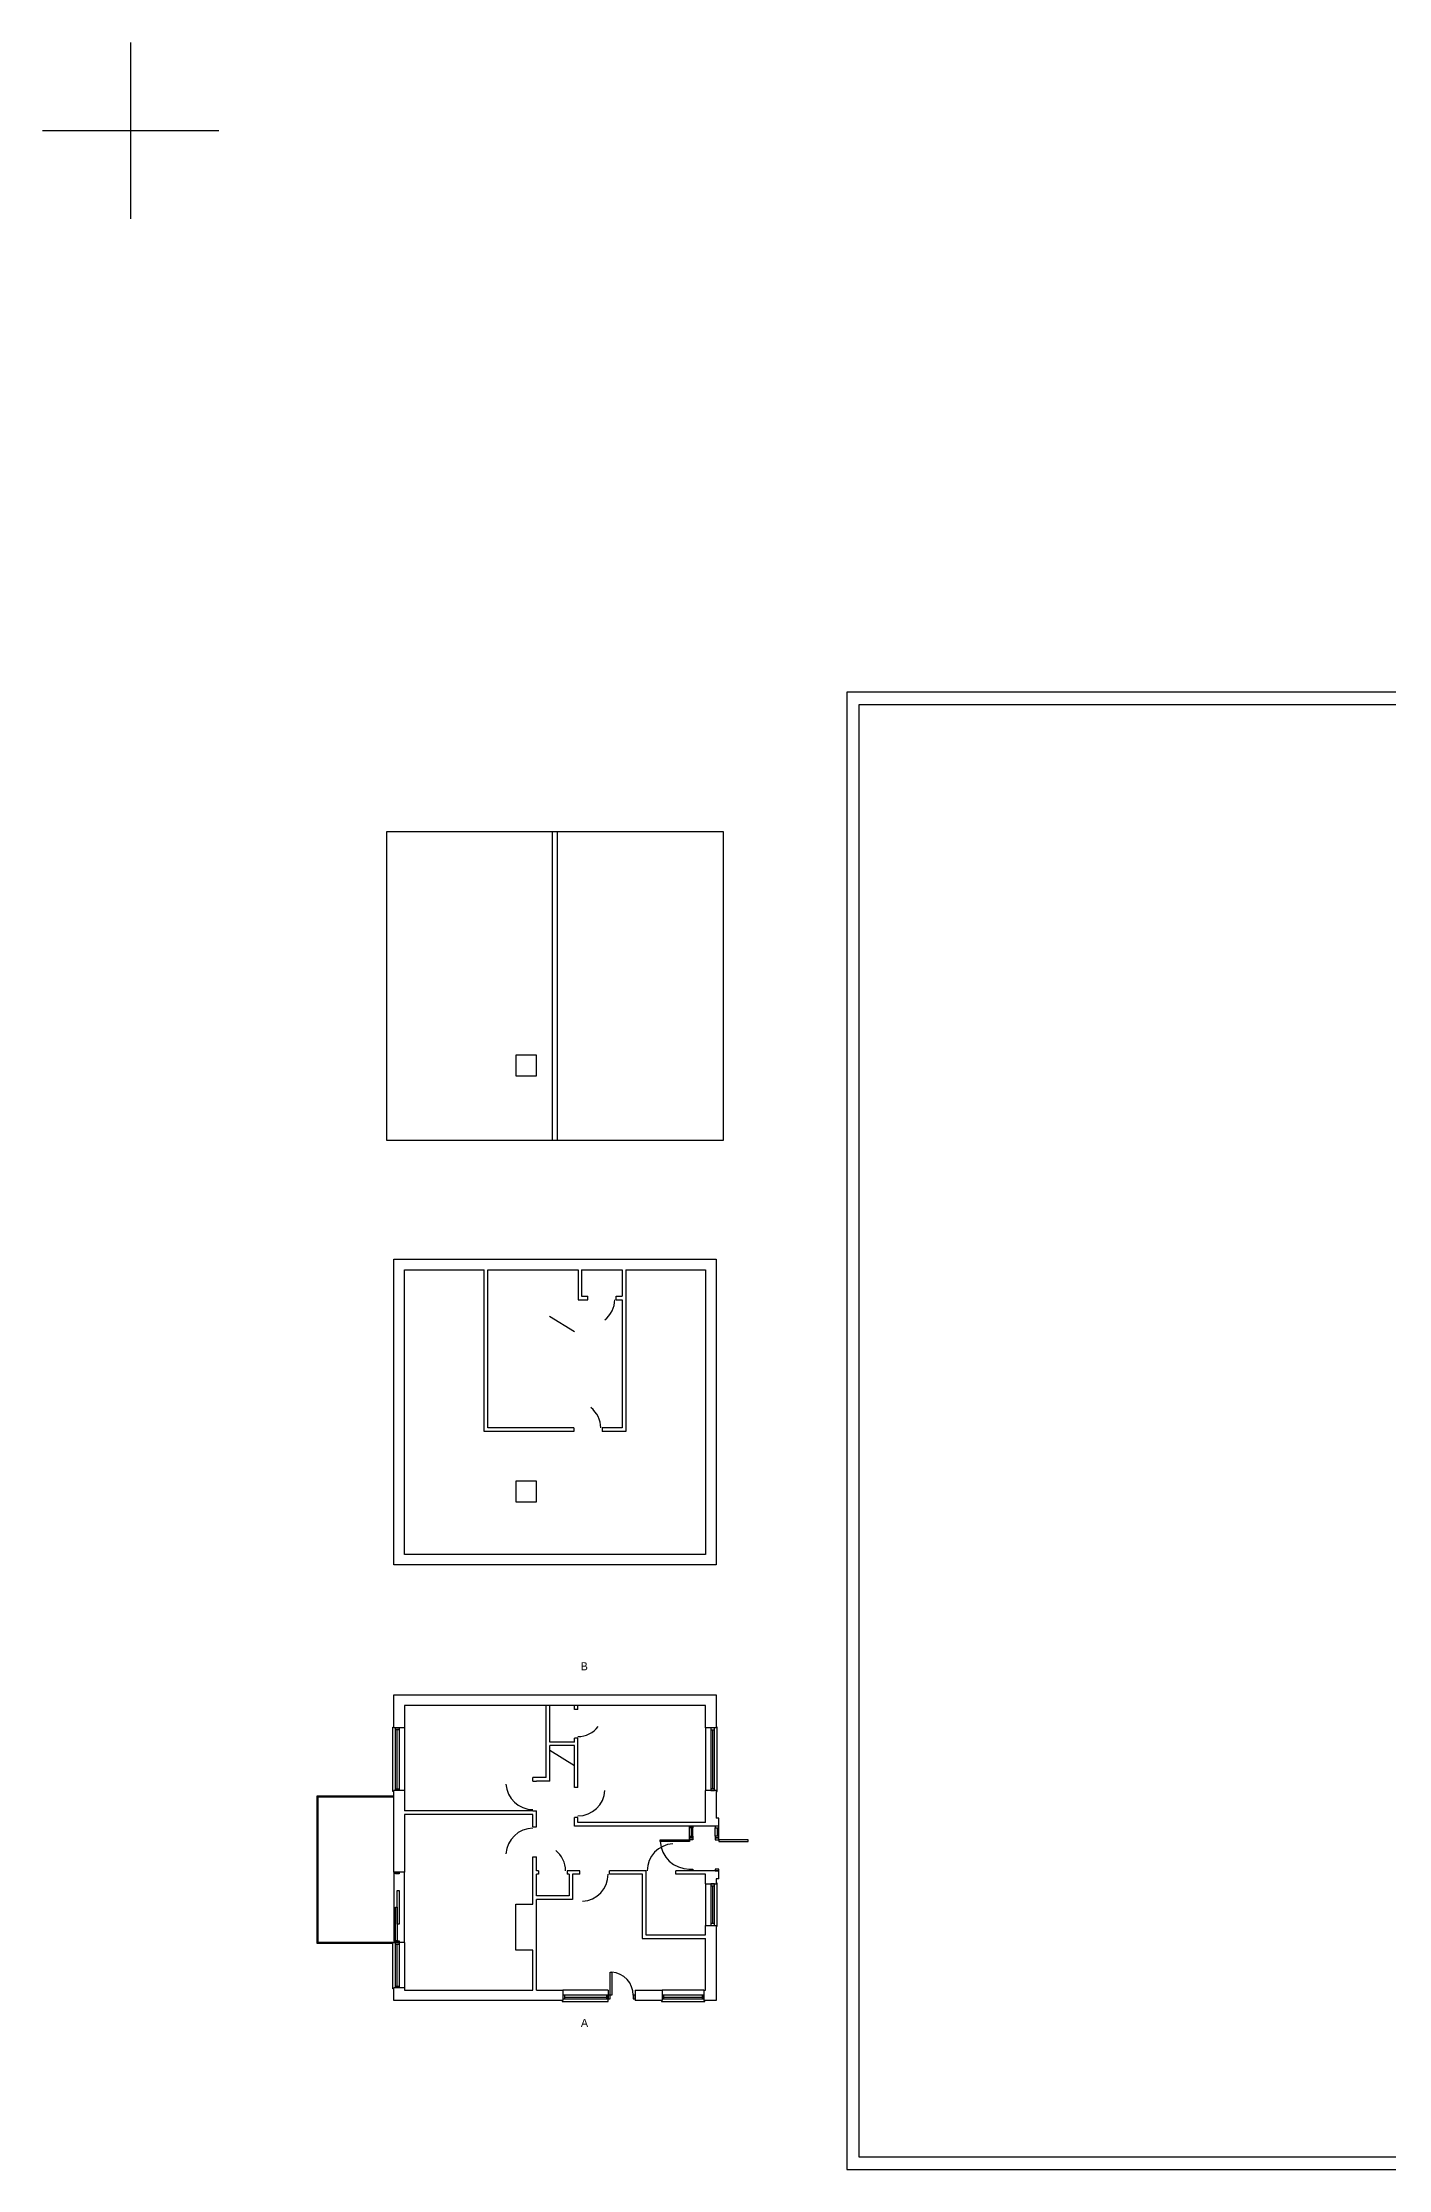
# Model space of a CAD drawing. Header units: millimetres. Extents: x 172500 to 842273, y -2500 to 360123.
# Drawn here: x 172500 to 210652, y 92211 to 152500 of the extents above; entities that cross this region are included whole.
import ezdxf

# ---------------------------------------------------------------- set-up
doc = ezdxf.new("R2010")
doc.units = ezdxf.units.MM
for name, color, linetype in [('2A - Text', 2, 'Continuous'), ('A2 - 1 (0.13mm)', 1, 'Continuous'), ('A2 - Elevation - Windoors', 2, 'Continuous'), ('A2 - Plan - Detail', 8, 'Continuous'), ('A2 - Plan - Walls', 1, 'Continuous'), ('A2 - Plan - Windoors', 2, 'Continuous')]:
    doc.layers.add(name, color=color, linetype=linetype)
doc.layers.add('A2  --  Defpoints', color=16, linetype='Continuous', plot=False)
doc.layers.add('A2  --  Viewport', color=243, linetype='Continuous', plot=False)
doc.layers.add('A2 - Hatch - Sky', color=7, linetype='Continuous', true_color=0x53c6c6)
doc.layers.get('A2 - Hatch - Sky').off()
doc.styles.add('A2', font='')
doc.styles.add('A2 Bold', font='')
doc.styles.get('A2').set_extended_font_data('Poppins Light')
doc.styles.get('A2 Bold').set_extended_font_data('Poppins SemiBold', bold=True)

# ---------------------------------------------------------------- blocks, each defined once
blk = doc.blocks.new('*U78')
at = {"layer": 'A2  --  Defpoints'}
for points in [[(-50000, 52764), (-50000, 57764)], [(-47500, 55264), (-52500, 55264)]]:
    blk.add_lwpolyline(points, dxfattribs=at)
at = {"layer": 'A2  --  Defpoints', "color": 1}
blk.add_lwpolyline([(-29700, -2525), (29520, -2525), (29520, 39352), (-29700, 39352)], close=True, dxfattribs=at)
at = {"layer": 'A2  --  Viewport'}
blk.add_lwpolyline([(22845, -2175), (-29350, -2175), (-29350, 39002), (22845, 39002)], dxfattribs=at)
blk = doc.blocks.new('A$C91a81237')
at = {"transparency": 33554559}
h = blk.add_hatch(dxfattribs=at)
h.set_pattern_fill('LINE', color=9, scale=70)
h.set_pattern_definition([(0, (-304142.67, -54466.08), (0, 222.25), [])])
h.paths.add_polyline_path([(8765, 4845), (8715, 4845), (8715, 9340), (50, 9340), (50, 4845), (0, 4845), (0, 9540), (8765, 9540)])
h.paths.add_polyline_path([(2422.5, 5295), (1837.5, 5295), (1837.5, 5880), (2422.5, 5880)])
h.paths.add_polyline_path([(8715, 4845), (50, 4845), (50, 9340), (8715, 9340)])
h = blk.add_hatch(dxfattribs=at)
h.set_pattern_fill('LINE', color=9, scale=35)
h.set_pattern_definition([(0, (-304142.67, -54466.08), (0, 111.125), [])])
h.paths.add_polyline_path([(8715, 200), (50, 200), (50, 4695), (8715, 4695)], flags=17)
h.paths.add_polyline_path([(8765, 0), (0, 0), (0, 4695), (50, 4695), (50, 200), (8715, 200), (8715, 4695), (8765, 4695)])
at = {"layer": 'A2 - Plan - Walls'}
for points in [[(0, 9540), (8765, 9540), (8765, 0), (0, 0)], [(1837.5, 5295), (2422.5, 5295), (2422.5, 5880), (1837.5, 5880)]]:
    blk.add_lwpolyline(points, close=True, dxfattribs=at)
at = {"layer": 'A2 - Plan - Windoors'}
for p, q in [((0, 4845), (8765, 4845)), ((0, 4695), (8765, 4695))]:
    blk.add_line(p, q, dxfattribs=at)

msp = doc.modelspace()

# ---------------------------------------------------------------- linework, layer by layer
at = {"layer": 'A2 - Elevation - Windoors'}
msp.add_line((182755.9, 98642.3), (182605.9, 98642.3), dxfattribs=at)
for points in [[(182455.9, 102927.3), (182430.9, 102927.3), (182430.9, 104752.3), (182455.9, 104752.3)], [(182505.9, 103002.3), (182505.9, 104677.3)], [(182605.9, 104677.3), (182605.9, 103002.3)], [(182755.9, 104727.3), (182755.9, 102952.3)], [(191295.9, 104727.3), (191295.9, 102952.3)], [(191445.9, 104677.3), (191445.9, 103002.3)], [(191545.9, 103002.3), (191545.9, 104677.3)], [(191595.9, 102927.3), (191620.9, 102927.3), (191620.9, 104752.3), (191595.9, 104752.3)], [(182430.9, 98617.3), (180285.9, 98617.3), (180285.9, 102802.3), (182455.9, 102802.3)], [(182430.9, 98642.3), (180310.9, 98642.3), (180310.9, 102777.3), (182455.9, 102777.3)], [(190835.9, 101657.3), (190835.9, 101892.3)], [(190935.9, 101657.3), (190935.9, 101892.3)], [(191570.9, 101657.3), (191570.9, 101892.3)], [(191670.9, 101657.3), (191670.9, 101892.3)], [(191295.9, 100304.8), (191295.9, 99129.8)], [(191445.9, 100254.8), (191445.9, 99179.8)], [(191545.9, 99179.8), (191545.9, 100254.8)], [(191595.9, 99104.8), (191620.9, 99104.8), (191620.9, 100329.8), (191595.9, 100329.8)], [(182455.9, 97332.3), (182430.9, 97332.3), (182430.9, 98642.3), (182505.9, 98642.3)], [(182505.9, 97407.3), (182505.9, 98592.3)], [(182605.9, 98592.3), (182605.9, 97407.3)], [(182755.9, 98642.3), (182755.9, 97357.3)], [(188535.9, 97297.3), (187250.9, 97297.3)], [(188485.9, 97147.3), (187300.9, 97147.3)], [(188535.9, 97297.3), (188535.9, 97147.3)], [(191245.9, 97297.3), (190065.9, 97297.3)], [(191195.9, 97147.3), (190115.9, 97147.3)], [(187225.9, 96997.3), (187225.9, 96972.3), (188535.9, 96972.3), (188535.9, 97047.3)], [(187300.9, 97047.3), (188485.9, 97047.3)], [(190040.9, 96997.3), (190040.9, 96972.3), (191270.9, 96972.3), (191270.9, 96997.3)], [(190115.9, 97047.3), (191195.9, 97047.3)]]:
    msp.add_lwpolyline(points, dxfattribs=at)
for points in [[(182605.9, 104727.3), (182605.9, 104677.3), (182505.9, 104677.3), (182505.9, 104727.3)], [(191445.9, 104727.3), (191445.9, 104677.3), (191545.9, 104677.3), (191545.9, 104727.3)], [(182605.9, 103002.3), (182605.9, 102952.3), (182505.9, 102952.3), (182505.9, 103002.3)], [(191445.9, 103002.3), (191445.9, 102952.3), (191545.9, 102952.3), (191545.9, 103002.3)], [(190835.9, 101892.3), (190835.9, 101942.3), (190935.9, 101942.3), (190935.9, 101892.3)], [(191670.9, 101892.3), (191670.9, 101942.3), (191570.9, 101942.3), (191570.9, 101892.3)], [(190835.9, 101507.3), (190005.9, 101507.3), (190005.9, 101557.3), (190835.9, 101557.3)], [(190835.9, 101607.3), (190835.9, 101657.3), (190935.9, 101657.3), (190935.9, 101607.3)], [(190835.9, 101557.3), (190835.9, 101607.3), (190935.9, 101607.3), (190935.9, 101557.3)], [(191670.9, 101607.3), (191670.9, 101657.3), (191570.9, 101657.3), (191570.9, 101607.3)], [(191670.9, 101557.3), (191670.9, 101607.3), (191570.9, 101607.3), (191570.9, 101557.3)], [(191670.9, 101507.3), (192500.9, 101507.3), (192500.9, 101557.3), (191670.9, 101557.3)], [(190835.9, 100677.3), (190835.9, 100727.3), (190935.9, 100727.3), (190935.9, 100677.3)], [(191670.9, 100677.3), (191670.9, 100727.3), (191570.9, 100727.3), (191570.9, 100677.3)], [(182605.9, 100642.3), (182605.9, 100592.3), (182505.9, 100592.3), (182505.9, 100642.3)], [(182555.9, 99167.3), (182555.9, 100117.3), (182605.9, 100117.3), (182605.9, 99167.3)], [(191445.9, 100304.8), (191445.9, 100254.8), (191545.9, 100254.8), (191545.9, 100304.8)], [(182505.9, 98692.3), (182505.9, 99642.3), (182555.9, 99642.3), (182555.9, 98692.3)], [(191445.9, 99179.8), (191445.9, 99129.8), (191545.9, 99129.8), (191545.9, 99179.8)], [(182605.9, 98692.3), (182605.9, 98642.3), (182505.9, 98642.3), (182505.9, 98692.3)], [(182605.9, 98642.3), (182605.9, 98592.3), (182505.9, 98592.3), (182505.9, 98642.3)], [(188635.9, 97147.3), (188585.9, 97147.3), (188585.9, 97807.3), (188635.9, 97807.3)], [(182605.9, 97407.3), (182605.9, 97357.3), (182505.9, 97357.3), (182505.9, 97407.3)], [(187300.9, 97147.3), (187250.9, 97147.3), (187250.9, 97047.3), (187300.9, 97047.3)], [(188535.9, 97147.3), (188485.9, 97147.3), (188485.9, 97047.3), (188535.9, 97047.3)], [(188585.9, 97147.3), (188535.9, 97147.3), (188535.9, 97047.3), (188585.9, 97047.3)], [(189295.9, 97147.3), (189245.9, 97147.3), (189245.9, 97047.3), (189295.9, 97047.3)], [(190115.9, 97147.3), (190065.9, 97147.3), (190065.9, 97047.3), (190115.9, 97047.3)], [(191245.9, 97147.3), (191195.9, 97147.3), (191195.9, 97047.3), (191245.9, 97047.3)]]:
    msp.add_lwpolyline(points, close=True, dxfattribs=at)
at = {"layer": 'A2 - Plan - Detail'}
for points in [[(186870.9, 116400.5), (187580.9, 115960.5)], [(182555.9, 103002.3), (182555.9, 104677.3)], [(191495.9, 103002.3), (191495.9, 104677.3)], [(186875.9, 104097.3), (187575.9, 103657.3)], [(190885.9, 101892.3), (190885.9, 101657.3)], [(191620.9, 101892.3), (191620.9, 101657.3)], [(182455.9, 100642.3), (182455.9, 98642.3)], [(182755.9, 98642.3), (182755.9, 100642.3)], [(191495.9, 99179.8), (191495.9, 100254.8)], [(182555.9, 97407.3), (182555.9, 98592.3)], [(187300.9, 97097.3), (188485.9, 97097.3)], [(190115.9, 97097.3), (191195.9, 97097.3)]]:
    msp.add_lwpolyline(points, dxfattribs=at)
for centre, radius, start, end in [((187983.5, 116868.4), 735.4, 308.122169, 359.772527), ((187596.6, 113230.5), 726, 359.999984, 52.31272), ((187675.9, 105207), 726, 270, 322.312737), ((186400.9, 103177.3), 765, 183.053521, 270), ((187675.9, 102997.3), 765, 270, 356.946479), ((186400.9, 101117.3), 765, 90, 176.946479), ((190405.9, 100677.3), 765, 93.053521, 180), ((190835.9, 101557.3), 830, 183.453644, 270), ((186594.3, 100675.6), 733, 0.135719, 51.969552), ((187765.9, 100577.3), 765, 273.053521, 0), ((188585.9, 97147.3), 660, 0, 85.655248)]:
    msp.add_arc(centre, radius, start, end, dxfattribs=at)
at = {"layer": 'A2 - Plan - Walls'}
for p, q in [((182755.9, 109645.5), (182755.9, 117710.5)), ((182755.9, 117710.5), (185020.9, 117710.5)), ((185020.9, 113130.5), (185020.9, 117710.5)), ((185120.9, 113230.5), (185120.9, 117710.5)), ((185120.9, 117710.5), (187680.9, 117710.5)), ((187680.9, 117710.5), (187680.9, 116865.5)), ((187780.9, 117710.5), (188930.9, 117710.5)), ((187780.9, 117710.5), (187780.9, 116965.5)), ((188930.9, 117710.5), (188930.9, 116965.5)), ((189030.9, 117710.5), (189030.9, 113130.5)), ((189030.9, 117710.5), (191295.9, 117710.5)), ((191295.9, 117710.5), (191295.9, 109645.5)), ((187780.9, 116965.5), (187952.9, 116965.5)), ((187952.9, 116865.5), (187952.9, 116965.5)), ((188758.9, 116965.5), (188930.9, 116965.5)), ((188758.9, 116865.5), (188758.9, 116965.5)), ((187680.9, 116865.5), (187952.9, 116865.5)), ((188758.9, 116865.5), (188930.9, 116865.5)), ((188930.9, 116865.5), (188930.9, 113230.5)), ((187556.6, 113130.5), (185020.9, 113130.5)), ((187556.6, 113230.5), (185120.9, 113230.5)), ((187556.6, 113230.5), (187556.6, 113130.5)), ((188930.9, 113230.5), (188362.6, 113230.5)), ((188362.6, 113230.5), (188362.6, 113130.5)), ((189030.9, 113130.5), (188362.6, 113130.5)), ((191295.9, 109645.5), (182755.9, 109645.5)), ((191295.9, 105362.3), (182755.9, 105362.3)), ((186775.9, 103317.3), (186775.9, 105362.3)), ((186875.9, 104327.3), (186875.9, 105362.3)), ((187575.9, 105247), (187575.9, 105362.3)), ((187675.9, 105247), (187575.9, 105247)), ((187675.9, 105247), (187675.9, 105362.3)), ((191295.9, 104727.3), (191295.9, 105362.3)), ((182755.9, 104727.3), (182455.9, 104727.3)), ((187575.9, 104327.3), (186875.9, 104327.3)), ((187575.9, 104327.3), (187575.9, 104441)), ((187675.9, 104441), (187575.9, 104441)), ((187675.9, 103037.3), (187675.9, 104441)), ((191595.9, 104727.3), (191295.9, 104727.3)), ((186875.9, 103217.3), (186875.9, 104227.3)), ((187575.9, 104227.3), (186875.9, 104227.3)), ((187575.9, 103037.3), (187575.9, 104227.3)), ((186400.9, 103217.3), (186400.9, 103317.3)), ((186775.9, 103317.3), (186400.9, 103317.3)), ((186400.9, 103217.3), (186500.9, 103217.3)), ((186875.9, 103217.3), (186500.9, 103217.3)), ((182755.9, 102952.3), (182455.9, 102952.3)), ((187675.9, 103037.3), (187575.9, 103037.3)), ((191295.9, 102042.3), (191295.9, 102952.3)), ((191595.9, 102952.3), (191295.9, 102952.3)), ((186400.9, 102372.3), (182755.9, 102372.3)), ((182755.9, 102272.3), (182755.9, 100642.3)), ((186400.9, 102272.3), (182755.9, 102272.3)), ((186400.9, 102372.3), (186500.9, 102372.3)), ((186400.9, 101922.3), (186400.9, 102272.3)), ((186400.9, 101922.3), (186500.9, 101922.3)), ((186500.9, 101922.3), (186500.9, 102372.3)), ((187575.9, 101942.3), (187575.9, 102192.3)), ((187675.9, 102192.3), (187575.9, 102192.3)), ((191295.9, 101942.3), (187575.9, 101942.3)), ((187675.9, 102042.3), (187675.9, 102192.3)), ((191295.9, 102042.3), (187675.9, 102042.3)), ((186400.9, 99727.3), (186400.9, 101077.3)), ((186400.9, 101077.3), (186500.9, 101077.3)), ((186500.9, 100677.3), (186500.9, 101077.3)), ((182755.9, 100642.3), (182455.9, 100642.3)), ((186500.9, 99967.3), (186500.9, 100577.3)), ((186561.3, 100677.3), (186561.3, 100577.3)), ((187367.3, 100677.3), (187367.3, 100577.3)), ((187425.9, 100577.3), (187425.9, 99967.3)), ((187725.9, 100577.3), (187525.9, 100577.3)), ((187525.9, 100577.3), (187525.9, 99867.3)), ((187725.9, 100577.3), (187725.9, 100677.3)), ((188570.9, 100577.3), (188570.9, 100677.3)), ((189510.9, 100577.3), (188570.9, 100577.3)), ((189500.9, 100577.3), (189500.9, 98757.3)), ((189600.9, 100677.3), (189600.9, 100577.3)), ((189600.9, 100577.3), (189600.9, 98857.3)), ((190445.9, 100677.3), (190445.9, 100577.3)), ((191295.9, 100577.3), (190453.4, 100577.3)), ((191295.9, 100304.8), (191295.9, 100577.3)), ((191295.9, 100304.8), (191595.9, 100304.8)), ((185915.9, 98427.3), (185915.9, 99727.3)), ((185915.9, 99727.3), (186400.9, 99727.3)), ((187425.9, 99967.3), (186500.9, 99967.3)), ((186500.9, 97297.3), (186500.9, 99867.3)), ((187525.9, 99867.3), (186500.9, 99867.3)), ((191295.9, 98857.3), (191295.9, 99129.8)), ((191295.9, 99129.8), (191595.9, 99129.8)), ((186400.9, 98427.3), (185915.9, 98427.3)), ((186400.9, 97297.3), (186400.9, 98427.3)), ((189500.9, 98757.3), (191295.9, 98757.3)), ((189600.9, 98857.3), (191295.9, 98857.3)), ((191295.9, 97297.3), (191295.9, 98757.3)), ((182755.9, 97357.3), (182455.9, 97357.3)), ((182755.9, 97357.3), (182755.9, 97297.3)), ((182755.9, 97297.3), (186400.9, 97297.3)), ((186500.9, 97297.3), (187250.9, 97297.3)), ((189295.9, 97297.3), (190065.9, 97297.3)), ((191245.9, 97297.3), (191295.9, 97297.3))]:
    msp.add_line(p, q, dxfattribs=at)
for points in [[(182455.9, 109345.5), (182455.9, 118010.5), (191595.9, 118010.5), (191595.9, 109345.5)], [(186500.9, 111133), (186500.9, 111718), (185915.9, 111718), (185915.9, 111133)]]:
    msp.add_lwpolyline(points, close=True, dxfattribs=at)
for points in [[(182455.9, 104727.3), (182455.9, 105662.3), (191595.9, 105662.3), (191595.9, 104727.3)], [(182755.9, 105362.3), (182755.9, 104727.3)], [(182455.9, 100642.3), (182455.9, 102952.3)], [(182755.9, 102952.3), (182755.9, 102372.3)], [(191595.9, 102952.3), (191595.9, 102167.3)], [(191670.9, 101942.3), (191295.9, 101942.3)], [(191670.9, 102167.3), (191595.9, 102167.3)], [(191670.9, 101942.3), (191670.9, 102167.3)], [(186561.3, 100677.3), (186500.9, 100677.3)], [(186561.3, 100577.3), (186500.9, 100577.3)], [(187725.9, 100677.3), (187367.3, 100677.3)], [(187425.9, 100577.3), (187367.3, 100577.3)], [(189610.9, 100677.3), (188570.9, 100677.3)], [(191295.9, 100677.3), (190455.9, 100677.3)], [(191670.9, 100677.3), (191295.9, 100677.3)], [(191595.9, 100452.3), (191595.9, 100304.8)], [(191670.9, 100452.3), (191595.9, 100452.3)], [(191670.9, 100452.3), (191670.9, 100677.3)], [(191595.9, 99129.8), (191595.9, 96997.3), (191245.9, 96997.3)], [(187250.9, 96997.3), (182455.9, 96997.3), (182455.9, 97357.3)], [(187250.9, 97297.3), (187250.9, 96997.3)], [(189295.9, 97297.3), (189295.9, 96997.3)], [(190065.9, 97297.3), (190065.9, 96997.3)], [(191245.9, 97297.3), (191245.9, 96997.3)], [(190065.9, 96997.3), (189295.9, 96997.3)]]:
    msp.add_lwpolyline(points, dxfattribs=at)

# ---------------------------------------------------------------- block references
at = {"layer": 'A2  --  Defpoints'}
msp.add_blockref('*U78', (225000, 94736.4), dxfattribs=at)
at = {"layer": 'A2 - Hatch - Sky', "rotation": 90.00000006566836}
msp.add_blockref('A$C91a81237', (191795.9, 121373.1), dxfattribs=at)

# ---------------------------------------------------------------- texts
at = {"layer": '2A - Text', "char_height": 226.779, "width": 1732.405, "attachment_point": 1, "style": 'A2 Bold'}
for s, insert in [('\\pxqc;{\\fAvenir LT 45 Book|b0|i0|c0|p2;B}', (186989.4, 106587.2)), ('\\pxqc;{\\fAvenir LT 45 Book|b0|i0|c0|p2;A}', (186996.5, 96479))]:
    msp.add_mtext(s, dxfattribs=dict(at, insert=insert))
at = {"layer": 'A2 - 1 (0.13mm)', "insert": (205540, 124250), "char_height": 2.2, "width": 7236.884, "attachment_point": 1, "style": 'A2'}
msp.add_mtext('\\P ', dxfattribs=at)

doc.saveas('drawing.dxf')
